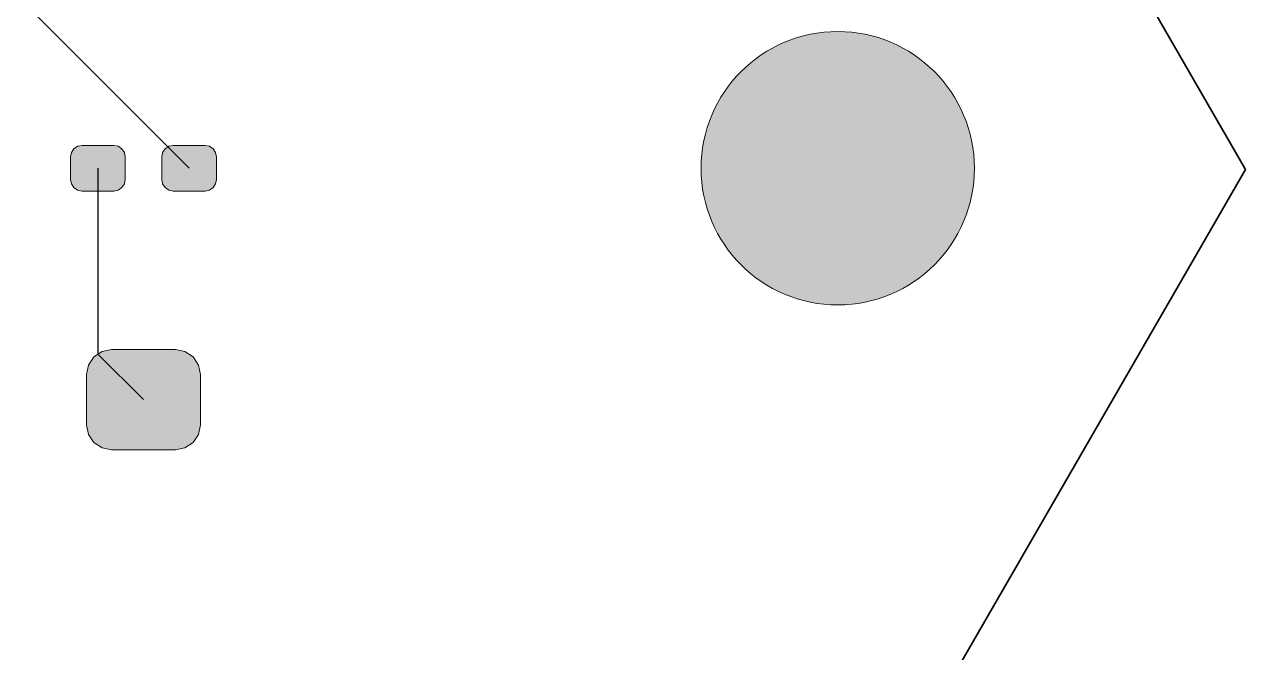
# Model space of a CAD drawing. Header units: inches. Extents: x 0.01 to 2.37, y 0.18 to 2.22.
# Drawn here: x 1.841 to 2.369, y 0.993 to 1.264 of the extents above; entities that cross this region are included whole.
import ezdxf

# ---------------------------------------------------------------- set-up
doc = ezdxf.new("R2010")
doc.units = ezdxf.units.IN
doc.header["$MEASUREMENT"] = 0
doc.layers.add('Layer 1', color=7, linetype='Continuous', lineweight=0)

# ---------------------------------------------------------------- blocks, each defined once
blk = doc.blocks.new('Block_3')
at = {"layer": 'Layer 1', "transparency": 33554687}
h = blk.add_hatch(color=7, dxfattribs=at)
edge = h.paths.add_edge_path()
edge.add_spline(control_points=[(1.86135, 1.20675), (1.86135, 1.20675), (1.86172, 1.20863), (1.86172, 1.20863), (1.86172, 1.20863), (1.86279, 1.21023), (1.86279, 1.21023), (1.86279, 1.21023), (1.86438, 1.2113), (1.86438, 1.2113), (1.86438, 1.2113), (1.86627, 1.21167), (1.86627, 1.21167), (1.86627, 1.21167), (1.88005, 1.21167), (1.88005, 1.21167), (1.88005, 1.21167), (1.88193, 1.2113), (1.88193, 1.2113), (1.88193, 1.2113), (1.88352, 1.21023), (1.88352, 1.21023), (1.88352, 1.21023), (1.88459, 1.20863), (1.88459, 1.20863), (1.88459, 1.20863), (1.88497, 1.20675), (1.88497, 1.20675), (1.88497, 1.20675), (1.88497, 1.19691), (1.88497, 1.19691), (1.88497, 1.19691), (1.88459, 1.19502), (1.88459, 1.19502), (1.88459, 1.19502), (1.88352, 1.19343), (1.88352, 1.19343), (1.88352, 1.19343), (1.88193, 1.19236), (1.88193, 1.19236), (1.88193, 1.19236), (1.88005, 1.19198), (1.88005, 1.19198), (1.88005, 1.19198), (1.86627, 1.19198), (1.86627, 1.19198), (1.86627, 1.19198), (1.86438, 1.19236), (1.86438, 1.19236), (1.86438, 1.19236), (1.86279, 1.19343), (1.86279, 1.19343), (1.86279, 1.19343), (1.86172, 1.19502), (1.86172, 1.19502), (1.86172, 1.19502), (1.86135, 1.19691), (1.86135, 1.19691), (1.86135, 1.19691), (1.86135, 1.20675), (1.86135, 1.20675)], knot_values=[0, 0, 0, 0, 1, 1, 1, 2, 2, 2, 3, 3, 3, 4, 4, 4, 5, 5, 5, 6, 6, 6, 7, 7, 7, 8, 8, 8, 9, 9, 9, 10, 10, 10, 11, 11, 11, 12, 12, 12, 13, 13, 13, 14, 14, 14, 15, 15, 15, 16, 16, 16, 17, 17, 17, 18, 18, 18, 19, 19, 19, 20, 20, 20, 20], degree=3, periodic=0)
h = blk.add_hatch(color=7, dxfattribs=at)
edge = h.paths.add_edge_path()
edge.add_spline(control_points=[(1.90072, 1.20675), (1.90072, 1.20675), (1.90109, 1.20863), (1.90109, 1.20863), (1.90109, 1.20863), (1.90216, 1.21023), (1.90216, 1.21023), (1.90216, 1.21023), (1.90375, 1.2113), (1.90375, 1.2113), (1.90375, 1.2113), (1.90564, 1.21167), (1.90564, 1.21167), (1.90564, 1.21167), (1.91942, 1.21167), (1.91942, 1.21167), (1.91942, 1.21167), (1.9213, 1.2113), (1.9213, 1.2113), (1.9213, 1.2113), (1.92289, 1.21023), (1.92289, 1.21023), (1.92289, 1.21023), (1.92396, 1.20863), (1.92396, 1.20863), (1.92396, 1.20863), (1.92434, 1.20675), (1.92434, 1.20675), (1.92434, 1.20675), (1.92434, 1.19691), (1.92434, 1.19691), (1.92434, 1.19691), (1.92396, 1.19502), (1.92396, 1.19502), (1.92396, 1.19502), (1.92289, 1.19343), (1.92289, 1.19343), (1.92289, 1.19343), (1.9213, 1.19236), (1.9213, 1.19236), (1.9213, 1.19236), (1.91942, 1.19198), (1.91942, 1.19198), (1.91942, 1.19198), (1.90564, 1.19198), (1.90564, 1.19198), (1.90564, 1.19198), (1.90375, 1.19236), (1.90375, 1.19236), (1.90375, 1.19236), (1.90216, 1.19343), (1.90216, 1.19343), (1.90216, 1.19343), (1.90109, 1.19502), (1.90109, 1.19502), (1.90109, 1.19502), (1.90072, 1.19691), (1.90072, 1.19691), (1.90072, 1.19691), (1.90072, 1.20675), (1.90072, 1.20675)], knot_values=[0, 0, 0, 0, 1, 1, 1, 2, 2, 2, 3, 3, 3, 4, 4, 4, 5, 5, 5, 6, 6, 6, 7, 7, 7, 8, 8, 8, 9, 9, 9, 10, 10, 10, 11, 11, 11, 12, 12, 12, 13, 13, 13, 14, 14, 14, 15, 15, 15, 16, 16, 16, 17, 17, 17, 18, 18, 18, 19, 19, 19, 20, 20, 20, 20], degree=3, periodic=0)
at = {"layer": 'Layer 1'}
for points in [[(1.86135, 1.20675), (1.86135, 1.20675), (1.86172, 1.20863), (1.86172, 1.20863), (1.86172, 1.20863), (1.86279, 1.21023), (1.86279, 1.21023), (1.86279, 1.21023), (1.86438, 1.2113), (1.86438, 1.2113), (1.86438, 1.2113), (1.86627, 1.21167), (1.86627, 1.21167), (1.86627, 1.21167), (1.88005, 1.21167), (1.88005, 1.21167), (1.88005, 1.21167), (1.88193, 1.2113), (1.88193, 1.2113), (1.88193, 1.2113), (1.88352, 1.21023), (1.88352, 1.21023), (1.88352, 1.21023), (1.88459, 1.20863), (1.88459, 1.20863), (1.88459, 1.20863), (1.88497, 1.20675), (1.88497, 1.20675), (1.88497, 1.20675), (1.88497, 1.19691), (1.88497, 1.19691), (1.88497, 1.19691), (1.88459, 1.19502), (1.88459, 1.19502), (1.88459, 1.19502), (1.88352, 1.19343), (1.88352, 1.19343), (1.88352, 1.19343), (1.88193, 1.19236), (1.88193, 1.19236), (1.88193, 1.19236), (1.88005, 1.19198), (1.88005, 1.19198), (1.88005, 1.19198), (1.86627, 1.19198), (1.86627, 1.19198), (1.86627, 1.19198), (1.86438, 1.19236), (1.86438, 1.19236), (1.86438, 1.19236), (1.86279, 1.19343), (1.86279, 1.19343), (1.86279, 1.19343), (1.86172, 1.19502), (1.86172, 1.19502), (1.86172, 1.19502), (1.86135, 1.19691), (1.86135, 1.19691), (1.86135, 1.19691), (1.86135, 1.20675), (1.86135, 1.20675)], [(1.90072, 1.20675), (1.90072, 1.20675), (1.90109, 1.20863), (1.90109, 1.20863), (1.90109, 1.20863), (1.90216, 1.21023), (1.90216, 1.21023), (1.90216, 1.21023), (1.90375, 1.2113), (1.90375, 1.2113), (1.90375, 1.2113), (1.90564, 1.21167), (1.90564, 1.21167), (1.90564, 1.21167), (1.91942, 1.21167), (1.91942, 1.21167), (1.91942, 1.21167), (1.9213, 1.2113), (1.9213, 1.2113), (1.9213, 1.2113), (1.92289, 1.21023), (1.92289, 1.21023), (1.92289, 1.21023), (1.92396, 1.20863), (1.92396, 1.20863), (1.92396, 1.20863), (1.92434, 1.20675), (1.92434, 1.20675), (1.92434, 1.20675), (1.92434, 1.19691), (1.92434, 1.19691), (1.92434, 1.19691), (1.92396, 1.19502), (1.92396, 1.19502), (1.92396, 1.19502), (1.92289, 1.19343), (1.92289, 1.19343), (1.92289, 1.19343), (1.9213, 1.19236), (1.9213, 1.19236), (1.9213, 1.19236), (1.91942, 1.19198), (1.91942, 1.19198), (1.91942, 1.19198), (1.90564, 1.19198), (1.90564, 1.19198), (1.90564, 1.19198), (1.90375, 1.19236), (1.90375, 1.19236), (1.90375, 1.19236), (1.90216, 1.19343), (1.90216, 1.19343), (1.90216, 1.19343), (1.90109, 1.19502), (1.90109, 1.19502), (1.90109, 1.19502), (1.90072, 1.19691), (1.90072, 1.19691), (1.90072, 1.19691), (1.90072, 1.20675), (1.90072, 1.20675)]]:
    blk.add_open_spline(points, degree=3, knots=[0, 0, 0, 0, 1, 1, 1, 2, 2, 2, 3, 3, 3, 4, 4, 4, 5, 5, 5, 6, 6, 6, 7, 7, 7, 8, 8, 8, 9, 9, 9, 10, 10, 10, 11, 11, 11, 12, 12, 12, 13, 13, 13, 14, 14, 14, 15, 15, 15, 16, 16, 16, 17, 17, 17, 18, 18, 18, 19, 19, 19, 20, 20, 20, 20], dxfattribs=at)
blk = doc.blocks.new('Block_7')
at = {"layer": 'Layer 1', "transparency": 33554687}
h = blk.add_hatch(color=7, dxfattribs=at)
edge = h.paths.add_edge_path()
edge.add_spline(control_points=[(1.77572, 1.11265), (1.77572, 1.11265), (1.77654, 1.1168), (1.77654, 1.1168), (1.77654, 1.1168), (1.77889, 1.12031), (1.77889, 1.12031), (1.77889, 1.12031), (1.7824, 1.12265), (1.7824, 1.12265), (1.7824, 1.12265), (1.78654, 1.12348), (1.78654, 1.12348), (1.78654, 1.12348), (1.8141, 1.12348), (1.8141, 1.12348), (1.8141, 1.12348), (1.81824, 1.12265), (1.81824, 1.12265), (1.81824, 1.12265), (1.82176, 1.12031), (1.82176, 1.12031), (1.82176, 1.12031), (1.8241, 1.1168), (1.8241, 1.1168), (1.8241, 1.1168), (1.82493, 1.11265), (1.82493, 1.11265), (1.82493, 1.11265), (1.82493, 1.091), (1.82493, 1.091), (1.82493, 1.091), (1.8241, 1.08685), (1.8241, 1.08685), (1.8241, 1.08685), (1.82176, 1.08334), (1.82176, 1.08334), (1.82176, 1.08334), (1.81824, 1.081), (1.81824, 1.081), (1.81824, 1.081), (1.8141, 1.08017), (1.8141, 1.08017), (1.8141, 1.08017), (1.78654, 1.08017), (1.78654, 1.08017), (1.78654, 1.08017), (1.7824, 1.081), (1.7824, 1.081), (1.7824, 1.081), (1.77889, 1.08334), (1.77889, 1.08334), (1.77889, 1.08334), (1.77654, 1.08685), (1.77654, 1.08685), (1.77654, 1.08685), (1.77572, 1.091), (1.77572, 1.091), (1.77572, 1.091), (1.77572, 1.11265), (1.77572, 1.11265)], knot_values=[0, 0, 0, 0, 1, 1, 1, 2, 2, 2, 3, 3, 3, 4, 4, 4, 5, 5, 5, 6, 6, 6, 7, 7, 7, 8, 8, 8, 9, 9, 9, 10, 10, 10, 11, 11, 11, 12, 12, 12, 13, 13, 13, 14, 14, 14, 15, 15, 15, 16, 16, 16, 17, 17, 17, 18, 18, 18, 19, 19, 19, 20, 20, 20, 20], degree=3, periodic=0)
h = blk.add_hatch(color=7, dxfattribs=at)
edge = h.paths.add_edge_path()
edge.add_spline(control_points=[(1.86824, 1.11265), (1.86824, 1.11265), (1.86906, 1.1168), (1.86906, 1.1168), (1.86906, 1.1168), (1.87141, 1.12031), (1.87141, 1.12031), (1.87141, 1.12031), (1.87492, 1.12265), (1.87492, 1.12265), (1.87492, 1.12265), (1.87906, 1.12348), (1.87906, 1.12348), (1.87906, 1.12348), (1.90662, 1.12348), (1.90662, 1.12348), (1.90662, 1.12348), (1.91076, 1.12265), (1.91076, 1.12265), (1.91076, 1.12265), (1.91428, 1.12031), (1.91428, 1.12031), (1.91428, 1.12031), (1.91662, 1.1168), (1.91662, 1.1168), (1.91662, 1.1168), (1.91745, 1.11265), (1.91745, 1.11265), (1.91745, 1.11265), (1.91745, 1.091), (1.91745, 1.091), (1.91745, 1.091), (1.91662, 1.08685), (1.91662, 1.08685), (1.91662, 1.08685), (1.91428, 1.08334), (1.91428, 1.08334), (1.91428, 1.08334), (1.91076, 1.081), (1.91076, 1.081), (1.91076, 1.081), (1.90662, 1.08017), (1.90662, 1.08017), (1.90662, 1.08017), (1.87906, 1.08017), (1.87906, 1.08017), (1.87906, 1.08017), (1.87492, 1.081), (1.87492, 1.081), (1.87492, 1.081), (1.87141, 1.08334), (1.87141, 1.08334), (1.87141, 1.08334), (1.86906, 1.08685), (1.86906, 1.08685), (1.86906, 1.08685), (1.86824, 1.091), (1.86824, 1.091), (1.86824, 1.091), (1.86824, 1.11265), (1.86824, 1.11265)], knot_values=[0, 0, 0, 0, 1, 1, 1, 2, 2, 2, 3, 3, 3, 4, 4, 4, 5, 5, 5, 6, 6, 6, 7, 7, 7, 8, 8, 8, 9, 9, 9, 10, 10, 10, 11, 11, 11, 12, 12, 12, 13, 13, 13, 14, 14, 14, 15, 15, 15, 16, 16, 16, 17, 17, 17, 18, 18, 18, 19, 19, 19, 20, 20, 20, 20], degree=3, periodic=0)
at = {"layer": 'Layer 1'}
for points in [[(1.77572, 1.11265), (1.77572, 1.11265), (1.77654, 1.1168), (1.77654, 1.1168), (1.77654, 1.1168), (1.77889, 1.12031), (1.77889, 1.12031), (1.77889, 1.12031), (1.7824, 1.12265), (1.7824, 1.12265), (1.7824, 1.12265), (1.78654, 1.12348), (1.78654, 1.12348), (1.78654, 1.12348), (1.8141, 1.12348), (1.8141, 1.12348), (1.8141, 1.12348), (1.81824, 1.12265), (1.81824, 1.12265), (1.81824, 1.12265), (1.82176, 1.12031), (1.82176, 1.12031), (1.82176, 1.12031), (1.8241, 1.1168), (1.8241, 1.1168), (1.8241, 1.1168), (1.82493, 1.11265), (1.82493, 1.11265), (1.82493, 1.11265), (1.82493, 1.091), (1.82493, 1.091), (1.82493, 1.091), (1.8241, 1.08685), (1.8241, 1.08685), (1.8241, 1.08685), (1.82176, 1.08334), (1.82176, 1.08334), (1.82176, 1.08334), (1.81824, 1.081), (1.81824, 1.081), (1.81824, 1.081), (1.8141, 1.08017), (1.8141, 1.08017), (1.8141, 1.08017), (1.78654, 1.08017), (1.78654, 1.08017), (1.78654, 1.08017), (1.7824, 1.081), (1.7824, 1.081), (1.7824, 1.081), (1.77889, 1.08334), (1.77889, 1.08334), (1.77889, 1.08334), (1.77654, 1.08685), (1.77654, 1.08685), (1.77654, 1.08685), (1.77572, 1.091), (1.77572, 1.091), (1.77572, 1.091), (1.77572, 1.11265), (1.77572, 1.11265)], [(1.86824, 1.11265), (1.86824, 1.11265), (1.86906, 1.1168), (1.86906, 1.1168), (1.86906, 1.1168), (1.87141, 1.12031), (1.87141, 1.12031), (1.87141, 1.12031), (1.87492, 1.12265), (1.87492, 1.12265), (1.87492, 1.12265), (1.87906, 1.12348), (1.87906, 1.12348), (1.87906, 1.12348), (1.90662, 1.12348), (1.90662, 1.12348), (1.90662, 1.12348), (1.91076, 1.12265), (1.91076, 1.12265), (1.91076, 1.12265), (1.91428, 1.12031), (1.91428, 1.12031), (1.91428, 1.12031), (1.91662, 1.1168), (1.91662, 1.1168), (1.91662, 1.1168), (1.91745, 1.11265), (1.91745, 1.11265), (1.91745, 1.11265), (1.91745, 1.091), (1.91745, 1.091), (1.91745, 1.091), (1.91662, 1.08685), (1.91662, 1.08685), (1.91662, 1.08685), (1.91428, 1.08334), (1.91428, 1.08334), (1.91428, 1.08334), (1.91076, 1.081), (1.91076, 1.081), (1.91076, 1.081), (1.90662, 1.08017), (1.90662, 1.08017), (1.90662, 1.08017), (1.87906, 1.08017), (1.87906, 1.08017), (1.87906, 1.08017), (1.87492, 1.081), (1.87492, 1.081), (1.87492, 1.081), (1.87141, 1.08334), (1.87141, 1.08334), (1.87141, 1.08334), (1.86906, 1.08685), (1.86906, 1.08685), (1.86906, 1.08685), (1.86824, 1.091), (1.86824, 1.091), (1.86824, 1.091), (1.86824, 1.11265), (1.86824, 1.11265)]]:
    blk.add_open_spline(points, degree=3, knots=[0, 0, 0, 0, 1, 1, 1, 2, 2, 2, 3, 3, 3, 4, 4, 4, 5, 5, 5, 6, 6, 6, 7, 7, 7, 8, 8, 8, 9, 9, 9, 10, 10, 10, 11, 11, 11, 12, 12, 12, 13, 13, 13, 14, 14, 14, 15, 15, 15, 16, 16, 16, 17, 17, 17, 18, 18, 18, 19, 19, 19, 20, 20, 20, 20], dxfattribs=at)
blk = doc.blocks.new('Block_19')
at = {"layer": 'Layer 1', "transparency": 33554687}
h = blk.add_hatch(color=7, dxfattribs=at)
h.dxf.hatch_style = 2
edge = h.paths.add_edge_path()
edge.add_spline(control_points=[(1.84284, 1.27151), (1.84284, 1.27151), (1.91253, 1.20183), (1.91253, 1.20183)], knot_values=[0, 0, 0, 0, 1, 1, 1, 1], degree=3, periodic=0)
edge.add_line((1.91253, 1.20183), (1.84284, 1.27151))
h = blk.add_hatch(color=7, dxfattribs=at)
h.dxf.hatch_style = 2
edge = h.paths.add_edge_path()
edge.add_spline(control_points=[(1.87316, 1.20183), (1.87316, 1.20183), (1.87316, 1.12151), (1.87316, 1.12151)], knot_values=[0, 0, 0, 0, 1, 1, 1, 1], degree=3, periodic=0)
edge.add_line((1.87316, 1.12151), (1.87316, 1.20183))
h = blk.add_hatch(color=7, dxfattribs=at)
h.dxf.hatch_style = 2
edge = h.paths.add_edge_path()
edge.add_spline(control_points=[(1.87316, 1.12151), (1.87316, 1.12151), (1.89284, 1.10183), (1.89284, 1.10183)], knot_values=[0, 0, 0, 0, 1, 1, 1, 1], degree=3, periodic=0)
edge.add_line((1.89284, 1.10183), (1.87316, 1.12151))
at = {"layer": 'Layer 1', "color": 7, "lineweight": 25}
for points in [[(1.84284, 1.27151), (1.84284, 1.27151), (1.91253, 1.20183), (1.91253, 1.20183)], [(1.87316, 1.20183), (1.87316, 1.20183), (1.87316, 1.12151), (1.87316, 1.12151)], [(1.87316, 1.12151), (1.87316, 1.12151), (1.89284, 1.10183), (1.89284, 1.10183)]]:
    blk.add_open_spline(points, degree=3, dxfattribs=at)
blk = doc.blocks.new('Block_1')
at = {"layer": 'Layer 1'}
for name in ['Block_19', 'Block_3', 'Block_7']:
    blk.add_blockref(name, (0, 0), dxfattribs=at)
blk = doc.blocks.new('Block_65')
at = {"layer": 'Layer 1', "transparency": 33554687}
h = blk.add_hatch(color=7, dxfattribs=at)
h.dxf.hatch_style = 2
edge = h.paths.add_edge_path()
edge.add_spline(control_points=[(1.77854, 0.17838), (1.77854, 0.17838), (2.36909, 1.20124), (2.36909, 1.20124)], knot_values=[0, 0, 0, 0, 1, 1, 1, 1], degree=3, periodic=0)
edge.add_line((2.36909, 1.20124), (1.77854, 0.17838))
at = {"layer": 'Layer 1', "color": 7, "lineweight": 35}
blk.add_open_spline([(1.77854, 0.17838), (1.77854, 0.17838), (2.36909, 1.20124), (2.36909, 1.20124)], degree=3, dxfattribs=at)
blk = doc.blocks.new('Block_67')
at = {"layer": 'Layer 1', "transparency": 33554687}
h = blk.add_hatch(color=7, dxfattribs=at)
h.dxf.hatch_style = 2
edge = h.paths.add_edge_path()
edge.add_spline(control_points=[(2.36909, 1.20124), (2.36909, 1.20124), (1.77854, 2.22411), (1.77854, 2.22411)], knot_values=[0, 0, 0, 0, 1, 1, 1, 1], degree=3, periodic=0)
edge.add_line((1.77854, 2.22411), (2.36909, 1.20124))
at = {"layer": 'Layer 1', "color": 7, "lineweight": 35}
blk.add_open_spline([(2.36909, 1.20124), (2.36909, 1.20124), (1.77854, 2.22411), (1.77854, 2.22411)], degree=3, dxfattribs=at)

msp = doc.modelspace()

# ---------------------------------------------------------------- hatches: boundary and pattern name
at = {"layer": 'Layer 1', "transparency": 33554687}
h = msp.add_hatch(color=7, dxfattribs=at)
h.dxf.hatch_style = 2
edge = h.paths.add_edge_path()
edge.add_arc((2.19284, 1.20183), 0.05906, 0, 360)

# ---------------------------------------------------------------- linework, layer by layer
at = {"layer": 'Layer 1', "color": 7, "lineweight": 9}
msp.add_circle((2.19284, 1.20183), 0.05906, dxfattribs=at)

# ---------------------------------------------------------------- block references
at = {"layer": 'Layer 1'}
for name in ['Block_67', 'Block_1', 'Block_65']:
    msp.add_blockref(name, (0, 0), dxfattribs=at)

doc.saveas('drawing.dxf')
